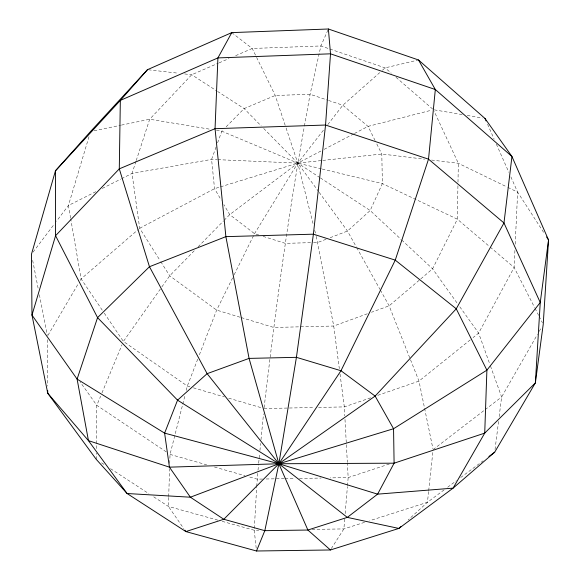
<?xml version="1.0" encoding="UTF-8"?>
<svg xmlns="http://www.w3.org/2000/svg" width="580" height="580" viewBox="0 0 580 580"><rect width="100%" height="100%" fill="white"/><g stroke="black" fill="none" stroke-linecap="round" stroke-linejoin="round"><path stroke-width="0.43" stroke-dasharray="2.9 2.17" d="M96.273 459.382L96.338 453.074M96.381 448.572L96.809 405.326L100.608 396.198M457.932 185.817L457.352 219.175L432.586 268.844L389.137 305.834L371.512 312.257M457.99 182.214L458.323 163.284L434.188 111.331M168.686 497.451L168.403 506.427L183.809 528.619M168.715 496.56L169.577 468.749M169.744 463.369L170.027 454.401L185.121 394.813M514.917 250.437L514.126 267.481L478.645 333.101L473.034 337.618M515.207 244.165L517.628 192.147L510.661 176.414M254.33 528.445L256.679 487.207M256.73 486.315L257.919 471.098M344.708 519.013L343.882 528.916L330.411 549.978M345.158 513.612L347.413 486.591M347.493 485.692L348.167 477.587L347.384 463.268M258.006 470.199L258.615 463.942M258.702 463.05L259.579 454.111M259.927 450.537L260.623 443.388M260.971 439.814L263.501 413.895M428.598 491.586L427.446 502.309L408.168 519.934M428.692 490.695L432.912 451.385M264.132 407.638C275.043 313.751 287.455 219.972 304.261 126.94M495.037 449.507L498.604 421.029M499.162 416.578L501.613 396.995L537.406 334.5M304.413 126.056L310.097 94.279L320.892 45.958L328.389 29M186.231 390.434L187.34 386.048L198.085 358.208M89.001 136.684L68.411 205.508L56.463 221.27M135.952 161.392L132.022 173.442L139.678 228.266L160.174 260.703M136.235 160.537L149.691 119.234L191.719 74.747L218.247 63.227M216.108 146.957L211.591 159.406L214.542 188.667L221.234 200.114M217.616 142.81L221.828 131.196L223.068 129.942M199.382 354.829L216.644 310.111L232.594 277.921M101.986 392.877L122.017 344.752M234.189 274.702L254.533 233.667L297.786 163.132L323.93 129.536M539.197 331.376L541.43 327.475M47.951 335.363L78.387 283.54M80.2 280.445L81.113 278.9L138.323 229.441M189.921 386.809L187.34 386.048L123.395 341.431L161.378 287.593M161.9 286.853L169.708 275.79L194.974 250.031M33.096 252.082L54.288 224.141M327.823 124.533L342.838 105.234L379.748 72.616M198.128 246.812L223.394 221.052M224.032 220.407L229.716 214.614L297.786 163.132L320.943 151.018M226.171 126.795L244.144 108.583L275.246 95.482L310.097 94.279L327.729 100.18M382.43 70.245L385.12 67.874L417.593 60.16M470.228 339.873L418.985 381.103L377.413 395.466M433.101 449.594L484.481 410.147M485.199 409.596L501.613 396.995L490.281 365.473M444.084 489.911L427.446 502.309L369.728 520.688M447.695 487.214L456.373 480.748M460.716 477.514L483.133 460.803M139.678 228.266L214.542 188.667L219.689 187.086M324.133 149.35L353.669 133.9M354.467 133.48L368.039 126.382L431.687 110.149M95.787 191.704L68.411 205.508L70.557 217.892M102.232 188.464L120.749 179.126M121.553 178.72L132.022 173.442L211.591 159.406L216.985 159.638M219.081 62.872L229.027 58.551M235.654 55.673L252.235 48.474L320.892 45.958L385.12 67.874L391.239 73.174M326.04 239.286L317.789 242.462L311.474 242.636M330.165 237.706L347.485 231.05L370.178 210.525L382.372 183.577L381.807 154.019L376.696 143.753M367.314 313.78L333.739 326.018L273.753 327.454L240.874 317.463M370.62 397.815L344.317 406.899L318.159 407.435M389.347 464.014L348.167 477.587L330.136 477.898M364.559 522.333L343.882 528.916L312.192 529.388M220.545 186.825L297.786 163.132L321.922 160.515M94.076 130.79L120.56 125.287M121.445 125.106L149.691 119.234L210.257 129.275M322.813 160.413L381.807 154.019L424.509 159.188M310.575 242.657L285.324 243.361L263.088 236.364M264.023 408.53L314.548 407.508M262.544 479.051L257.136 479.138L248.429 476.666M266.148 478.986L284.171 478.681M285.077 478.667L294.988 478.493M299.498 478.42L321.124 478.05M222.155 521.34L254.228 530.243L258.76 530.171M217.877 159.674L297.786 163.132L321.334 168.823M148.386 69.774L178.451 73.225M184.643 73.936L191.719 74.747L216.789 90.93M431.629 160.051L458.323 163.284L507.065 187.006M216.485 130.311L221.828 131.196L297.786 163.132L319.66 177.444M434.326 109.859L462.767 114.688M467.212 115.442L482.328 118.008M322.204 169.034L382.372 183.577L457.352 219.175L489.498 246.529M217.819 520.137L168.403 506.427L152.627 496.132M170.027 454.401L206.611 464.79M214.455 467.016L244.941 475.68M193.372 387.817L224.387 396.909M228.694 398.17L261.442 407.769M240.004 317.202L216.644 310.111L169.708 275.79L160.653 261.457M258.81 235.016L254.533 233.667L229.716 214.614L223.909 204.689M328.57 100.463L342.838 105.234L368.039 126.382L375.122 140.592M507.877 187.398L517.628 192.147L544.613 233.907M217.551 91.422L244.144 108.583L261.181 125.911M101.536 462.811L104.538 464.776M110.548 468.691L148.871 493.682M320.414 177.937L370.178 210.525L401.055 239.38M166.293 451.9L96.809 405.326L80.018 381.771M231.768 32.61L252.235 48.474L256.2 56.579M490.187 247.109L514.126 267.481L534.615 307.531M396.002 77.299L433.434 109.707M401.708 239.989L432.586 268.844L457.707 303.891M263.704 128.477L297.786 163.132L318.63 191.61M319.16 192.343L347.485 231.05L356.25 246.79M459.802 306.813L478.645 333.101L489.977 364.624M102.254 310.169L81.113 278.9L70.709 218.776M104.269 313.142L123.395 341.431M356.693 247.58L379.929 289.304M380.371 290.087L389.137 305.834L418.985 381.103L424.415 407.443M535.028 308.328L538.711 315.535M539.125 316.339L542.401 322.748M256.599 57.391L275.246 95.482L285.802 127.165M487.562 124.258L494.16 139.164M496.357 144.13L508.827 172.274M286.092 128.02L297.786 163.132L313.178 224.155M314.715 230.253L316.035 235.487M316.252 236.357L333.739 326.018L339.322 368.684M424.596 408.327L432.919 448.717M32.669 260.398L38.36 289.464M39.397 294.749L47.321 335.262M340.018 374.013L344.317 406.899L344.803 415.853M254.228 530.243L256.222 548.404M344.998 419.427L347.34 462.376M47.509 339.706L47.705 386.099"/><path stroke-width="0.87" d="M256.505 551L264.821 530.671L278.871 463.753L296.423 357.331L313.396 234.182L325.554 125.034L330.506 53.824L328.389 29L231.768 32.61L147.501 69.672L90.545 131.522L55.455 170.81L31.465 254.228L31.98 315.092L47.734 393.233L96.273 459.382L127.093 493.522L185.868 531.577L256.505 551L330.411 549.978L398.859 528.438L453.089 488.142L494.704 452.175L535.362 382.916L543.221 324.351L548.535 239.975L511.951 156.499L484.996 118.465L418.47 59.958L328.389 29M231.768 32.61L217.913 57.913L215.049 128.688L225.881 236.64L249.067 358.396L278.871 463.753L307.886 530.033L330.411 549.978M147.501 69.672L120.335 100.391L55.455 170.81L55.571 235.698L31.98 315.092L77.104 379.095L164.611 433.137L278.871 463.753L377.609 494.153L453.089 488.142L484.721 433.122L535.362 382.916L540.248 302.506L548.535 239.975L546.57 236.944M400.852 526.618L398.859 528.438L347.304 517.389L278.871 463.753L177.553 400.164L97.556 317.623L55.571 235.698L119.291 168.852L215.049 128.688L325.554 125.034L428.518 159.152L503.976 222.974L540.248 302.506L486.896 370.171L393.559 428.736L278.871 463.753L190.378 497.205L127.093 493.522L88.45 440.64L47.734 393.233L47.719 390.558M488.918 456.489L494.704 452.175M184.839 530.098L185.868 531.577L223.807 519.274L278.871 463.753L375.129 396.075L456.257 308.806L503.976 222.974L511.951 156.499L435.326 89.523L418.47 59.958M484.996 118.465L486.091 120.952M120.335 100.391L119.291 168.852L149.466 266.727L207.132 373.665L278.871 463.753L394.096 463.188L484.721 433.122L486.896 370.171L456.257 308.806L395.255 260.13L313.396 234.182L225.881 236.64L149.466 266.727L97.556 317.623L77.104 379.095L88.45 440.64L169.425 467.161L278.871 463.753L340.982 370.729L395.255 260.13L428.518 159.152L435.326 89.523L330.506 53.824L217.913 57.913L120.335 100.391M177.553 400.164L164.611 433.137L169.425 467.161L190.378 497.205L223.807 519.274L264.821 530.671L307.886 530.033L347.304 517.389L377.609 494.153L394.096 463.188L393.559 428.736L375.129 396.075L340.982 370.729L296.423 357.331L249.067 358.396L207.132 373.665L177.553 400.164"/></g></svg>
